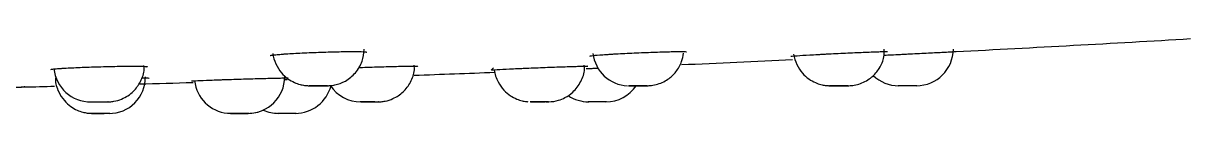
# Model space of a CAD drawing. Header units: millimetres. Extents: x -60 to 7633, y -2614 to 2146.
# Drawn here: x 1557.9 to 1608.7, y 1868.6 to 1871.9 of the extents above; entities that cross this region are included whole.
import ezdxf

# ---------------------------------------------------------------- set-up
doc = ezdxf.new("R2010")
doc.units = ezdxf.units.MM
doc.layers.get('0').update_dxf_attribs({"color": 250})

msp = doc.modelspace()

# ---------------------------------------------------------------- linework, layer by layer
at = {"linetype": 'Continuous'}
for p, q in [((1578.334, 1870.59), (1578.235, 1870.487)), ((1593.768, 1869.808), (1592.956, 1869.807)), ((1596.749, 1869.808), (1595.937, 1869.807)), ((1560.831, 1869.107), (1561.547, 1869.107)), ((1561.576, 1869.107), (1561.57, 1869.107)), ((1573.179, 1869.107), (1572.544, 1869.107)), ((1572.562, 1869.107), (1573.291, 1869.107)), ((1573.338, 1869.107), (1573.315, 1869.107)), ((1580.731, 1869.107), (1579.936, 1869.107)), ((1579.955, 1869.107), (1580.389, 1869.107)), ((1579.961, 1869.107), (1580.197, 1869.107)), ((1580.222, 1869.107), (1580.571, 1869.107)), ((1583.253, 1869.107), (1582.457, 1869.107)), ((1561.645, 1868.607), (1560.842, 1868.607)), ((1560.873, 1868.607), (1561.399, 1868.607)), ((1567.689, 1868.607), (1566.885, 1868.607)), ((1566.928, 1868.607), (1567.502, 1868.607)), ((1569.751, 1868.607), (1568.946, 1868.607))]:
    msp.add_line(p, q, dxfattribs=at)
for centre, radius, start, end in [((1521.353, 3369.307), 1500, 272.946627, 273.336945), ((1584.227, 1871.379), 1.571, 186.2024, 268.0931), ((1596.742, 1871.408), 1.6, 270.0086, 359.6415), ((1521.353, 3369.307), 1500, 272.489702, 272.674581), ((1560.801, 1870.697), 1.59, 185.3241, 271.0637), ((1561.633, 1870.171), 1.564, 269.3442, 0.8026), ((1567.66, 1870.207), 1.6, 270.0012, 359.3562), ((1521.353, 3369.307), 1500, 272.045492, 272.179216), ((1595.964, 1871.407), 1.6, 225.9874, 270.073), ((1521.353, 3369.307), 1500, 271.398312, 271.44725), ((1521.353, 3369.307), 1500, 271.588088, 271.677747), ((1566.913, 1870.192), 1.583, 186.2153, 264.7379), ((1340.004, 9033.123), 7166.717, 271.8328817, 271.8339662), ((1569.722, 1870.207), 1.6, 269.9997, 345.559), ((1572.557, 1870.686), 1.579, 213.7568, 270.2035), ((1583.226, 1870.707), 1.6, 269.974, 325.782), ((1572.644, 1867.224), 1.885, 87.7262, 92.2855), ((1582.48, 1870.707), 1.6, 236.4074, 270.0133), ((1567.66, 1870.207), 1.6, 270.0012, 294.4414), ((1568.985, 1870.207), 1.6, 245.5424, 270.0338)]:
    msp.add_arc(centre, radius, start, end, dxfattribs=at)
for centre, major_axis, ratio in [((1570.718, 1869.807), (-0.403, 0), 0.000123), ((1584.622, 1869.807), (-0.405, 0), 0.000087)]:
    msp.add_ellipse(centre, major_axis=major_axis, ratio=ratio, dxfattribs=at)
for points, knots in [([(1568.627, 1871.114), (1568.636, 1871.123), (1568.722, 1871.139), (1568.935, 1871.161), (1569.078, 1871.173), (1569.167, 1871.18), (1569.403, 1871.197), (1569.787, 1871.219), (1570.312, 1871.244), (1570.588, 1871.254), (1570.725, 1871.26)], [0.7557365, 0.7557365, 0.7557365, 0.7557365, 0.8122347, 0.8435452, 0.8592222, 0.8670676, 0.8749193, 0.9372939, 0.9687809, 1, 1, 1, 1]), ([(1568.74, 1871.206), (1568.751, 1871.056), (1568.862, 1870.746), (1569.086, 1870.378), (1569.375, 1870.112), (1569.655, 1869.95), (1569.901, 1869.862), (1570.094, 1869.823), (1570.222, 1869.81), (1570.292, 1869.808), (1570.317, 1869.807), (1570.324, 1869.807), (1570.329, 1869.807), (1570.339, 1869.807), (1570.361, 1869.807), (1570.414, 1869.807), (1570.463, 1869.807), (1570.481, 1869.807)], [0.0687086, 0.0687086, 0.0687086, 0.0687086, 0.2332847, 0.395099, 0.5312908, 0.6458489, 0.7389547, 0.8092404, 0.8554208, 0.87711, 0.8818822, 0.8851102, 0.8891063, 0.8967743, 0.9243471, 0.9770913, 1, 1, 1, 1]), ([(1570.481, 1869.807), (1570.524, 1869.807), (1570.601, 1869.807), (1570.752, 1869.807), (1570.896, 1869.807), (1571.017, 1869.807), (1571.084, 1869.807), (1571.108, 1869.807), (1571.114, 1869.807), (1571.117, 1869.807), (1571.12, 1869.807), (1571.125, 1869.808), (1571.137, 1869.808), (1571.175, 1869.808), (1571.277, 1869.814), (1571.532, 1869.849), (1571.933, 1869.999), (1572.359, 1870.35), (1572.656, 1870.852), (1572.692, 1871.198), (1572.707, 1871.391)], [0, 0, 0, 0, 0.042062, 0.086165, 0.130029, 0.173835, 0.217777, 0.240024, 0.251701, 0.255457, 0.257601, 0.259087, 0.261241, 0.269798, 0.292169, 0.353938, 0.500256, 0.669557, 0.842678, 1, 1, 1, 1]), ([(1570.725, 1871.26), (1570.865, 1871.264), (1571.141, 1871.274), (1571.538, 1871.284), (1571.901, 1871.289), (1572.327, 1871.292), (1572.706, 1871.285), (1572.822, 1871.271), (1572.831, 1871.262)], [0, 0, 0, 0, 0.0319815, 0.0627738, 0.0935888, 0.1256275, 0.1879663, 0.2448074, 0.2448074, 0.2448074, 0.2448074]), ([(1582.534, 1871.096), (1582.538, 1871.1), (1582.599, 1871.114), (1582.863, 1871.138), (1583.191, 1871.161), (1583.379, 1871.173), (1583.492, 1871.18), (1583.783, 1871.197), (1584.219, 1871.219), (1584.771, 1871.244), (1585.041, 1871.254), (1585.176, 1871.26)], [0.712884, 0.712884, 0.712884, 0.712884, 0.7498957, 0.8122347, 0.8435452, 0.8592222, 0.8670676, 0.8749193, 0.9372939, 0.9687809, 1, 1, 1, 1]), ([(1584.316, 1869.807), (1584.35, 1869.807), (1584.413, 1869.807), (1584.554, 1869.807), (1584.703, 1869.807), (1584.843, 1869.807), (1584.953, 1869.807), (1585.007, 1869.807), (1585.017, 1869.807), (1585.023, 1869.808), (1585.025, 1869.808), (1585.031, 1869.808), (1585.046, 1869.808), (1585.082, 1869.809), (1585.208, 1869.815), (1585.508, 1869.864), (1585.918, 1870.049), (1586.298, 1870.404), (1586.532, 1870.814), (1586.582, 1871.088), (1586.598, 1871.215)], [0, 0, 0, 0, 0.0407485, 0.0837059, 0.1262485, 0.1686777, 0.2111838, 0.253822, 0.2754982, 0.278305, 0.2799151, 0.2812161, 0.2844162, 0.2923356, 0.3134206, 0.3930772, 0.5565969, 0.6952279, 0.8421855, 0.9509954, 0.9509954, 0.9509954, 0.9509954]), ([(1585.176, 1871.26), (1585.31, 1871.264), (1585.573, 1871.274), (1585.925, 1871.284), (1586.225, 1871.289), (1586.545, 1871.292), (1586.707, 1871.287), (1586.735, 1871.28), (1586.737, 1871.278)], [0, 0, 0, 0, 0.0319815, 0.0627738, 0.0935888, 0.1256275, 0.1879663, 0.2050365, 0.2050365, 0.2050365, 0.2050365]), ([(1591.275, 1871.084), (1591.276, 1871.085), (1591.302, 1871.091), (1591.505, 1871.109), (1591.972, 1871.138), (1592.38, 1871.161), (1592.6, 1871.173), (1592.73, 1871.18), (1593.058, 1871.197), (1593.516, 1871.219), (1594.056, 1871.244), (1594.302, 1871.254), (1594.425, 1871.26)], [0.6684299, 0.6684299, 0.6684299, 0.6684299, 0.6875255, 0.7498957, 0.8122347, 0.8435452, 0.8592222, 0.8670676, 0.8749193, 0.9372939, 0.9687809, 1, 1, 1, 1]), ([(1591.392, 1871.175), (1591.407, 1871.025), (1591.52, 1870.721), (1591.749, 1870.36), (1592.038, 1870.1), (1592.317, 1869.943), (1592.561, 1869.858), (1592.751, 1869.821), (1592.877, 1869.81), (1592.945, 1869.807), (1592.97, 1869.807), (1592.975, 1869.807), (1592.979, 1869.807), (1592.983, 1869.807), (1592.991, 1869.807), (1593.001, 1869.807), (1593.009, 1869.807)], [0.0851732, 0.0851732, 0.0851732, 0.0851732, 0.2609911, 0.4331526, 0.5782303, 0.7001383, 0.7989436, 0.8731321, 0.9213974, 0.9454078, 0.9493073, 0.9517647, 0.9545114, 0.9593642, 0.9729682, 1, 1, 1, 1]), ([(1593.009, 1869.807), (1593.032, 1869.807), (1593.075, 1869.807), (1593.198, 1869.807), (1593.343, 1869.807), (1593.492, 1869.807), (1593.624, 1869.807), (1593.719, 1869.807), (1593.757, 1869.808), (1593.76, 1869.808), (1593.764, 1869.808), (1593.765, 1869.808), (1593.769, 1869.808), (1593.781, 1869.808), (1593.826, 1869.808), (1593.913, 1869.813), (1594.082, 1869.836), (1594.398, 1869.919), (1594.797, 1870.148), (1595.145, 1870.556), (1595.342, 1870.996), (1595.339, 1871.271), (1595.335, 1871.394)], [0, 0, 0, 0, 0.039499, 0.081618, 0.122905, 0.16403, 0.205216, 0.246485, 0.287818, 0.298453, 0.299643, 0.300412, 0.301263, 0.303485, 0.309911, 0.340157, 0.376375, 0.454197, 0.614764, 0.754296, 0.905463, 1, 1, 1, 1]), ([(1594.425, 1871.26), (1594.544, 1871.264), (1594.776, 1871.274), (1595.059, 1871.284), (1595.276, 1871.289), (1595.433, 1871.292), (1595.476, 1871.29), (1595.478, 1871.287)], [0, 0, 0, 0, 0.0319815, 0.0627738, 0.0935888, 0.1256275, 0.1652991, 0.1652991, 0.1652991, 0.1652991]), ([(1595.302, 1871.132), (1595.383, 1871.136), (1595.59, 1871.147), (1595.877, 1871.161), (1596.115, 1871.173), (1596.252, 1871.18), (1596.594, 1871.197), (1597.043, 1871.219), (1597.534, 1871.244), (1597.741, 1871.254), (1597.843, 1871.26)], [0.7911004, 0.7911004, 0.7911004, 0.7911004, 0.8122347, 0.8435452, 0.8592222, 0.8670676, 0.8749193, 0.9372939, 0.9687809, 1, 1, 1, 1]), ([(1597.843, 1871.26), (1597.938, 1871.264), (1598.123, 1871.274), (1598.319, 1871.284), (1598.437, 1871.289), (1598.463, 1871.291), (1598.462, 1871.291), (1598.462, 1871.291)], [0, 0, 0, 0, 0.0319815, 0.0627738, 0.0935888, 0.1256275, 0.1258622, 0.1258622, 0.1258622, 0.1258622]), ([(1559.086, 1870.505), (1559.082, 1870.506), (1559.068, 1870.515), (1559.158, 1870.531), (1559.379, 1870.55), (1559.52, 1870.559), (1559.608, 1870.565), (1559.841, 1870.579), (1560.223, 1870.598), (1560.747, 1870.618), (1561.022, 1870.626), (1561.159, 1870.631)], [0.7393069, 0.7393069, 0.7393069, 0.7393069, 0.7499547, 0.8122786, 0.8435815, 0.8592547, 0.8670984, 0.8749483, 0.9373081, 0.9687805, 1, 1, 1, 1]), ([(1561.159, 1870.631), (1561.3, 1870.635), (1561.575, 1870.642), (1561.973, 1870.65), (1562.338, 1870.656), (1562.766, 1870.658), (1563.177, 1870.653), (1563.314, 1870.636), (1563.27, 1870.623), (1563.239, 1870.618)], [0, 0, 0, 0, 0.0319616, 0.0627503, 0.0935661, 0.1255954, 0.1880308, 0.2504807, 0.2848461, 0.2848461, 0.2848461, 0.2848461]), ([(1561.549, 1869.107), (1561.55, 1869.107), (1561.553, 1869.107), (1561.556, 1869.107), (1561.56, 1869.107), (1561.566, 1869.107), (1561.596, 1869.108), (1561.685, 1869.111), (1561.884, 1869.135), (1562.253, 1869.241), (1562.681, 1869.524), (1563.007, 1869.984), (1563.159, 1870.404), (1563.137, 1870.631), (1563.13, 1870.692)], [0, 0, 0, 0, 0.009912, 0.015802, 0.019201, 0.021684, 0.02604, 0.054895, 0.126332, 0.264334, 0.506346, 0.714828, 0.933486, 1, 1, 1, 1]), ([(1572.463, 1870.595), (1572.523, 1870.598), (1572.721, 1870.605), (1573.059, 1870.618), (1573.33, 1870.626), (1573.465, 1870.631)], [0.92321882, 0.92321882, 0.92321882, 0.92321882, 0.93730808, 0.96878047, 1, 1, 1, 1]), ([(1573.151, 1869.107), (1573.179, 1869.107), (1573.24, 1869.107), (1573.291, 1869.107), (1573.309, 1869.107), (1573.314, 1869.107), (1573.318, 1869.107), (1573.324, 1869.107), (1573.339, 1869.107), (1573.381, 1869.108), (1573.478, 1869.114), (1573.684, 1869.143), (1574.024, 1869.251), (1574.43, 1869.52), (1574.752, 1869.953), (1574.914, 1870.383), (1574.895, 1870.619), (1574.888, 1870.693)], [0, 0, 0, 0, 0.033676, 0.083707, 0.109248, 0.117386, 0.120997, 0.123036, 0.125999, 0.137687, 0.167132, 0.229927, 0.357088, 0.543502, 0.734022, 0.928667, 1, 1, 1, 1]), ([(1573.465, 1870.631), (1573.599, 1870.635), (1573.863, 1870.642), (1574.216, 1870.65), (1574.52, 1870.656), (1574.842, 1870.658), (1575.023, 1870.654), (1575.05, 1870.648), (1575.051, 1870.646)], [0, 0, 0, 0, 0.0319616, 0.0627503, 0.0935661, 0.1255954, 0.1880308, 0.2075987, 0.2075987, 0.2075987, 0.2075987]), ([(1578.235, 1870.487), (1578.236, 1870.488), (1578.259, 1870.493), (1578.455, 1870.507), (1578.917, 1870.531), (1579.322, 1870.55), (1579.542, 1870.559), (1579.671, 1870.565), (1579.998, 1870.579), (1580.456, 1870.598), (1580.996, 1870.618), (1581.244, 1870.626), (1581.368, 1870.631)], [0.6693988, 0.6693988, 0.6693988, 0.6693988, 0.6875994, 0.7499547, 0.8122786, 0.8435815, 0.8592547, 0.8670984, 0.8749483, 0.9373081, 0.9687805, 1, 1, 1, 1]), ([(1580.614, 1869.107), (1580.636, 1869.107), (1580.685, 1869.107), (1580.696, 1869.107), (1580.708, 1869.107), (1580.711, 1869.107), (1580.716, 1869.107), (1580.73, 1869.107), (1580.88, 1869.111), (1581.131, 1869.151), (1581.485, 1869.295), (1581.847, 1869.548), (1582.154, 1869.967), (1582.312, 1870.405), (1582.29, 1870.632), (1582.283, 1870.694)], [0, 0, 0, 0, 0.034736, 0.086722, 0.089537, 0.091217, 0.092945, 0.097094, 0.10551, 0.259357, 0.370418, 0.523235, 0.735828, 0.937968, 1, 1, 1, 1]), ([(1581.368, 1870.631), (1581.486, 1870.635), (1581.72, 1870.642), (1582.005, 1870.65), (1582.226, 1870.656), (1582.388, 1870.657), (1582.439, 1870.656), (1582.443, 1870.654)], [0, 0, 0, 0, 0.0319616, 0.0627503, 0.0935661, 0.1255954, 0.1668659, 0.1668659, 0.1668659, 0.1668659]), ([(1559.295, 1870.194), (1559.29, 1870.155), (1559.263, 1869.944), (1559.393, 1869.558), (1559.64, 1869.165), (1559.929, 1868.904), (1560.208, 1868.745), (1560.453, 1868.659), (1560.644, 1868.622), (1560.771, 1868.61), (1560.839, 1868.607), (1560.865, 1868.607), (1560.87, 1868.607), (1560.872, 1868.607), (1560.873, 1868.607)], [0, 0, 0, 0, 0.043284, 0.270605, 0.451615, 0.604098, 0.732268, 0.836232, 0.914417, 0.96543, 0.990992, 0.995266, 0.997699, 1, 1, 1, 1]), ([(1563.044, 1870.145), (1563.052, 1870.145), (1563.201, 1870.145), (1563.332, 1870.143), (1563.357, 1870.137), (1563.358, 1870.136)], [0.12186501, 0.12186501, 0.12186501, 0.12186501, 0.12556489, 0.18805654, 0.20703527, 0.20703527, 0.20703527, 0.20703527]), ([(1565.195, 1870.012), (1565.195, 1870.013), (1565.22, 1870.017), (1565.423, 1870.028), (1565.89, 1870.047), (1566.298, 1870.062), (1566.519, 1870.069), (1566.648, 1870.074), (1566.976, 1870.084), (1567.434, 1870.099), (1567.973, 1870.115), (1568.219, 1870.121), (1568.342, 1870.125)], [0.6677601, 0.6677601, 0.6677601, 0.6677601, 0.6875442, 0.7499247, 0.81232, 0.8436526, 0.8593372, 0.8671853, 0.8750384, 0.9373716, 0.9687935, 1, 1, 1, 1]), ([(1568.342, 1870.125), (1568.46, 1870.128), (1568.692, 1870.134), (1568.975, 1870.14), (1569.193, 1870.144), (1569.349, 1870.145), (1569.397, 1870.144), (1569.401, 1870.143)], [0, 0, 0, 0, 0.0319875, 0.0627928, 0.0935959, 0.1255649, 0.1658216, 0.1658216, 0.1658216, 0.1658216]), ([(1578.374, 1870.489), (1578.382, 1870.315), (1578.506, 1869.987), (1578.763, 1869.618), (1579.052, 1869.374), (1579.329, 1869.228), (1579.564, 1869.152), (1579.73, 1869.121), (1579.807, 1869.115), (1579.828, 1869.114)], [0.0863574, 0.0863574, 0.0863574, 0.0863574, 0.3169532, 0.5027414, 0.659659, 0.7911068, 0.8968102, 0.9749886, 1, 1, 1, 1]), ([(1582.373, 1870.55), (1582.391, 1870.551), (1582.475, 1870.554), (1582.595, 1870.559), (1582.732, 1870.565), (1582.816, 1870.568), (1582.866, 1870.571), (1582.881, 1870.571)], [0.83946594, 0.83946594, 0.83946594, 0.83946594, 0.84358152, 0.85925472, 0.86709839, 0.87494827, 0.8784687, 0.8784687, 0.8784687, 0.8784687]), ([(1557.344, 1869.74), (1557.438, 1869.742), (1557.623, 1869.746), (1557.816, 1869.751), (1557.934, 1869.754), (1557.982, 1869.755), (1557.907, 1869.753), (1557.801, 1869.751), (1557.8, 1869.751)], [0, 0, 0, 0, 0.0319254, 0.0627327, 0.0935752, 0.1255871, 0.1880356, 0.1884569, 0.1884569, 0.1884569, 0.1884569]), ([(1584.252, 1869.807), (1584.252, 1869.807), (1584.253, 1869.807), (1584.259, 1869.807), (1584.287, 1869.807), (1584.358, 1869.807), (1584.477, 1869.807), (1584.619, 1869.807), (1584.746, 1869.807), (1584.801, 1869.807), (1584.821, 1869.807)], [0.077624, 0.077624, 0.077624, 0.077624, 0.0841464, 0.1317923, 0.2362278, 0.3919133, 0.5648793, 0.7416538, 0.9196488, 1, 1, 1, 1]), ([(1572.741, 1869.107), (1572.75, 1869.107), (1572.792, 1869.107), (1572.903, 1869.107), (1573.043, 1869.107), (1573.172, 1869.107), (1573.251, 1869.107), (1573.283, 1869.107), (1573.291, 1869.107)], [0, 0, 0, 0, 0.0103103, 0.0532476, 0.0961356, 0.1391516, 0.1822596, 0.203938, 0.203938, 0.203938, 0.203938]), ([(1566.768, 1868.616), (1566.786, 1868.614), (1566.824, 1868.609), (1566.872, 1868.608), (1566.907, 1868.607), (1566.915, 1868.607), (1566.918, 1868.607), (1566.92, 1868.607), (1566.923, 1868.607), (1566.932, 1868.607), (1566.968, 1868.607), (1567.061, 1868.607), (1567.186, 1868.607), (1567.328, 1868.607), (1567.464, 1868.607), (1567.575, 1868.607), (1567.647, 1868.607), (1567.656, 1868.607), (1567.66, 1868.607)], [0, 0, 0, 0, 0.037079, 0.096078, 0.110816, 0.115235, 0.118459, 0.122608, 0.130442, 0.154347, 0.263601, 0.366385, 0.474124, 0.581703, 0.689488, 0.796412, 0.903649, 1, 1, 1, 1])]:
    msp.add_open_spline(points, degree=3, knots=knots, dxfattribs=at)
for points in [[(1595.461, 1871.283), (1595.454, 1871.282), (1595.445, 1871.28), (1595.434, 1871.279)], [(1582.43, 1870.651), (1582.418, 1870.649), (1582.397, 1870.647), (1582.368, 1870.645)], [(1582.58, 1871.085), (1582.568, 1871.086), (1582.559, 1871.087), (1582.552, 1871.088)], [(1569.386, 1870.14), (1569.374, 1870.138), (1569.354, 1870.137), (1569.327, 1870.135)], [(1565.38, 1870.011), (1565.334, 1870.01), (1565.295, 1870.01), (1565.266, 1870.01)]]:
    msp.add_open_spline(points, degree=3, dxfattribs=at)

doc.saveas('drawing.dxf')
